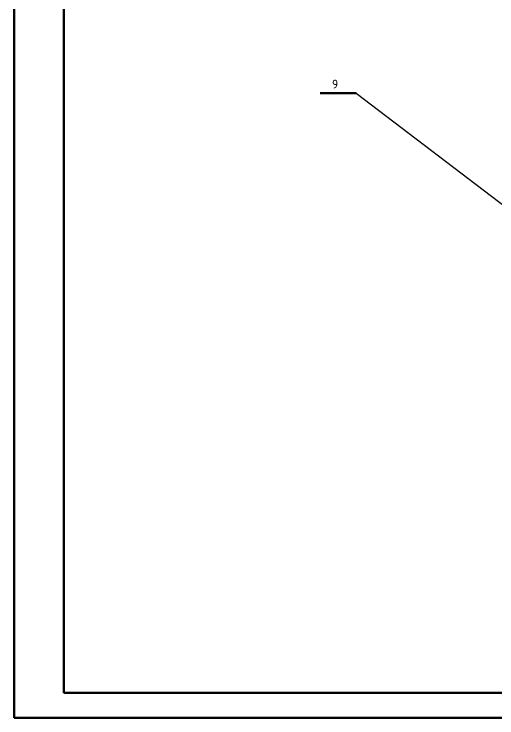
# Model space of a CAD drawing. Header units: millimetres. Extents: x 32504 to 36677, y 41990 to 42879.
# Drawn here: x 32504.3 to 32698.2, y 42014.4 to 42296.7 of the extents above; entities that cross this region are included whole.
import ezdxf

# ---------------------------------------------------------------- set-up
doc = ezdxf.new("R2010")
doc.units = ezdxf.units.MM
doc.layers.add('AM_5', color=3, linetype='Continuous', lineweight=25)
doc.layers.add('Net_dam', color=7, linetype='Continuous', lineweight=50)
doc.styles.add('TCVN 7284', font='tcvn7284-2003i.ttf', dxfattribs={"height": 3.5})

msp = doc.modelspace()

# ---------------------------------------------------------------- linework, layer by layer
at = {"layer": 'AM_5', "color": 3}
msp.add_line((32641.5954, 42265.0027), (32627.2136, 42265.0027), dxfattribs=at)
at = {"layer": 'AM_5'}
msp.add_line((32641.5954, 42265.0027), (32760.4211, 42174.5214), dxfattribs=at)
at = {"layer": 'Net_dam'}
msp.add_line((32641.5919, 42264.9995), (32627.2181, 42264.9995), dxfattribs=at)
for points in [[(32504.3347, 42014.3719), (32504.3347, 42855.3719), (33693.3347, 42855.3719), (33693.3347, 42014.3719), (32504.3347, 42014.3719)], [(32524.3347, 42024.3719), (32524.3347, 42845.3719), (33683.3347, 42845.3719), (33683.3347, 42024.3719)]]:
    msp.add_lwpolyline(points, close=True, dxfattribs=at)

# ---------------------------------------------------------------- texts
at = {"layer": 'AM_5', "color": 30, "insert": (32633.1795, 42266.8402), "char_height": 3.5, "attachment_point": 8, "style": 'TCVN 7284'}
msp.add_mtext('9', dxfattribs=at)

doc.saveas('drawing.dxf')
